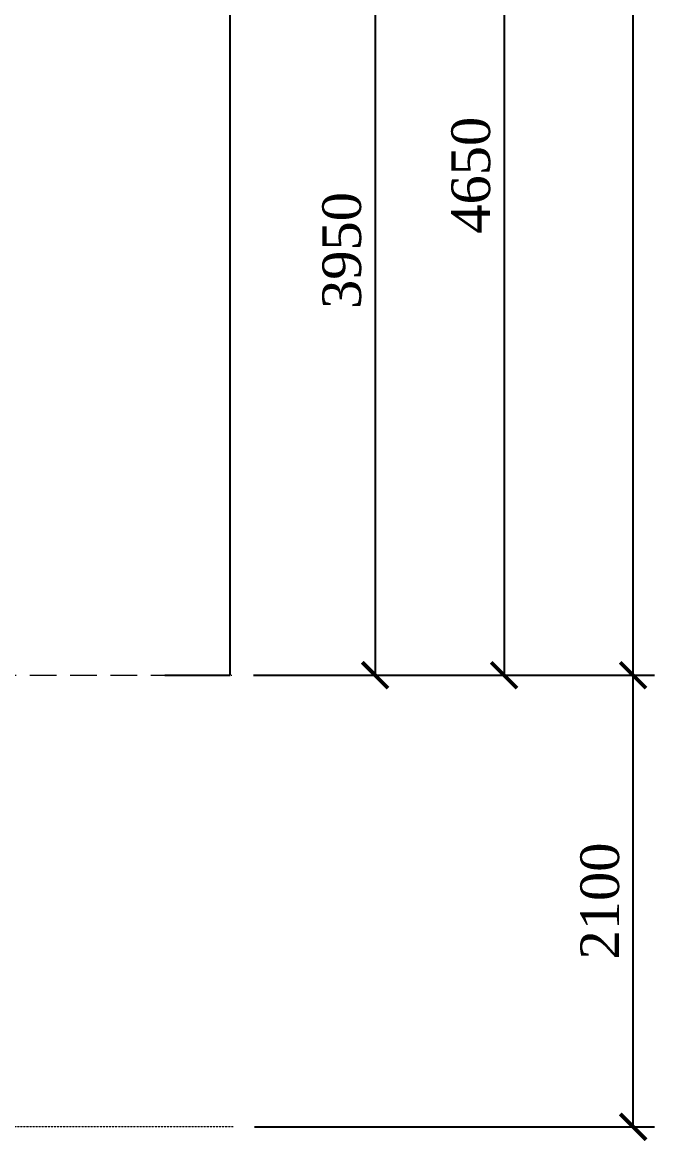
# Model space of a CAD drawing. Header units: millimetres. Extents: x -9564 to 494436, y -140371 to 4257.
# Drawn here: x 17737 to 20678, y -19921 to -14716 of the extents above; entities that cross this region are included whole.
import ezdxf

# ---------------------------------------------------------------- set-up
doc = ezdxf.new("R2010")
doc.units = ezdxf.units.MM
doc.header["$MEASUREMENT"] = 0
doc.linetypes.add('HIDDEN2', pattern=[0.1875, 0.125, -0.0625])
doc.layers.get('DEFPOINTS').update_dxf_attribs({"lineweight": 18})
doc.layers.add('AS', color=8, linetype='HIDDEN2', lineweight=5)
doc.layers.add('DIM', color=1, linetype='Continuous', lineweight=5)
doc.styles.get("Standard").update_dxf_attribs({"font": 'arial.ttf'})
doc.styles.add('style2', font='times.ttf', dxfattribs={"height": 0.18})
doc.dimstyles.new('100 baru', dxfattribs={"dimtxt": 0.2, "dimasz": 0.1, "dimexe": 0.1, "dimexo": 0.1, "dimgap": 0.1, "dimtad": 1, "dimtoh": 1, "dimdec": 0, "dimlfac": 100, "dimtxsty": 'Standard', "dimblk": 'ARCHTICK', "dimcen": 0.1, "dimclrd": 8, "dimclre": 8, "dimclrt": 2, "dimadec": 0, "dimazin": 0, "dimtfac": 1, "dimtdec": 0, "dimtix": 1, "dimtmove": 0, "dimatfit": 3, "dimldrblk": 'ARCHTICK', "dimfxl": 1.25, "dimlwd": -1, "dimlwe": -1, "dimarcsym": 0})
doc.dimstyles.new('ISO-25', dxfattribs={"dimtxt": 0.18, "dimasz": 0.12, "dimexe": 0.1, "dimexo": 0.1, "dimgap": 0.0625, "dimtad": 1, "dimtoh": 1, "dimdec": 0, "dimlfac": 1000, "dimtxsty": 'style2', "dimblk": 'ARCHTICK', "dimcen": 0.15, "dimclrd": 1, "dimclre": 1, "dimclrt": 4, "dimadec": 0, "dimazin": 0, "dimtfac": 1, "dimtdec": 0, "dimtmove": 0, "dimatfit": 3, "dimldrblk": 'OBLIQUE', "dimfxl": 1, "dimarcsym": 0})

# ---------------------------------------------------------------- blocks, each defined once
blk = doc.blocks.new('_ArchTick')
at = {"color": 0, "linetype": 'ByBlock', "const_width": 0.15}
blk.add_lwpolyline([(-0.5, -0.5), (0.5, 0.5)], dxfattribs=at)
blk = doc.blocks.new('*D653')
at = {"layer": 'DEFPOINTS', "color": 0, "transparency": 16777216}
for p in [(222.5192, 155.0224), (222.5192, 151.0724), (223.18, 151.0724)]:
    blk.add_point(p, dxfattribs=at)
at = {"layer": 'DIM', "color": 1, "lineweight": -2, "transparency": 16777216}
for p, q in [((222.6192, 155.0224), (223.28, 155.0224)), ((223.18, 155.0224), (223.18, 151.0724)), ((222.6192, 151.0724), (223.28, 151.0724))]:
    blk.add_line(p, q, dxfattribs=at)
at = {"layer": 'DIM', "color": 1, "lineweight": -2, "transparency": 16777216, "xscale": 0.12, "yscale": 0.12, "zscale": 0.12}
for p, rotation in [((223.18, 155.0224), 90), ((223.18, 151.0724), 270)]:
    blk.add_blockref('_ArchTick', p, dxfattribs=dict(at, rotation=rotation))
at = {"layer": 'DIM', "color": 4, "transparency": 16777216, "insert": (223.0256, 153.0474), "char_height": 0.18, "attachment_point": 5, "rotation": 90, "style": 'style2'}
blk.add_mtext('3950', dxfattribs=at)
blk = doc.blocks.new('_Oblique')
at = {"color": 0, "linetype": 'ByBlock', "lineweight": -2}
blk.add_line((-0.5, -0.5), (0.5, 0.5), dxfattribs=at)
blk = doc.blocks.new('*D655')
at = {"layer": 'DEFPOINTS', "color": 0, "transparency": 16777216}
for p in [(223.18, 155.7224), (223.18, 151.0724), (223.78, 151.0724)]:
    blk.add_point(p, dxfattribs=at)
at = {"layer": 'DIM', "color": 1, "lineweight": -2, "transparency": 16777216}
for p, q in [((223.28, 155.7224), (223.88, 155.7224)), ((223.78, 155.7224), (223.78, 151.0724)), ((223.28, 151.0724), (223.88, 151.0724))]:
    blk.add_line(p, q, dxfattribs=at)
at = {"layer": 'DIM', "color": 1, "lineweight": -2, "transparency": 16777216, "xscale": 0.12, "yscale": 0.12, "zscale": 0.12}
for p, rotation in [((223.78, 155.7224), 90), ((223.78, 151.0724), 270)]:
    blk.add_blockref('_ArchTick', p, dxfattribs=dict(at, rotation=rotation))
at = {"layer": 'DIM', "color": 4, "transparency": 16777216, "insert": (223.6259, 153.3974), "char_height": 0.18, "attachment_point": 5, "rotation": 90, "style": 'style2'}
blk.add_mtext('4650', dxfattribs=at)
blk = doc.blocks.new('*D656')
at = {"layer": 'DEFPOINTS', "color": 0, "transparency": 16777216}
for p in [(223.78, 168.8724), (224.38, 168.8724), (223.78, 151.0724)]:
    blk.add_point(p, dxfattribs=at)
at = {"layer": 'DIM', "color": 1, "lineweight": -2, "transparency": 16777216}
for p, q in [((223.88, 168.8724), (224.48, 168.8724)), ((224.38, 151.0724), (224.38, 168.8724)), ((223.88, 151.0724), (224.48, 151.0724))]:
    blk.add_line(p, q, dxfattribs=at)
at = {"layer": 'DIM', "color": 1, "lineweight": -2, "transparency": 16777216, "xscale": 0.12, "yscale": 0.12, "zscale": 0.12}
for p, rotation in [((224.38, 168.8724), 90), ((224.38, 151.0724), 270)]:
    blk.add_blockref('_ArchTick', p, dxfattribs=dict(at, rotation=rotation))
at = {"layer": 'DIM', "color": 4, "transparency": 16777216, "insert": (224.2256, 159.9724), "char_height": 0.18, "attachment_point": 5, "rotation": 90, "style": 'style2'}
blk.add_mtext('17800', dxfattribs=at)
blk = doc.blocks.new('*D664')
at = {"layer": 'DEFPOINTS', "color": 0, "transparency": 16777216}
for p in [(222.5142, 151.0724), (224.38, 151.0724), (222.5192, 148.9724)]:
    blk.add_point(p, dxfattribs=at)
at = {"layer": 'DIM', "color": 1, "lineweight": -2, "transparency": 16777216}
for p, q in [((222.6142, 151.0724), (224.48, 151.0724)), ((224.38, 148.9724), (224.38, 151.0724)), ((222.6192, 148.9724), (224.48, 148.9724))]:
    blk.add_line(p, q, dxfattribs=at)
at = {"layer": 'DIM', "color": 1, "lineweight": -2, "transparency": 16777216, "xscale": 0.12, "yscale": 0.12, "zscale": 0.12}
for p, rotation in [((224.38, 151.0724), 90), ((224.38, 148.9724), 270)]:
    blk.add_blockref('_ArchTick', p, dxfattribs=dict(at, rotation=rotation))
at = {"layer": 'DIM', "color": 4, "transparency": 16777216, "insert": (224.2259, 150.0224), "char_height": 0.18, "attachment_point": 5, "rotation": 90, "style": 'style2'}
blk.add_mtext('2100', dxfattribs=at)
blk = doc.blocks.new('*D720')
at = {"color": 8, "transparency": 16777216}
for p, q in [((18400.6, -7101.7), (18703.9, -7101.7)), ((18703.8, -17751.7), (18703.8, -7101.7)), ((18400.6, -17751.7), (18703.9, -17751.7))]:
    blk.add_line(p, q, dxfattribs=at)
at = {"layer": 'DEFPOINTS', "color": 0, "transparency": 16777216}
for p in [(18400.5, -7101.7), (18703.8, -7101.7), (18400.5, -17751.7)]:
    blk.add_point(p, dxfattribs=at)
at = {"color": 8, "transparency": 16777216, "xscale": 0.1, "yscale": 0.1, "zscale": 0.1}
for p, rotation in [((18703.8, -7101.7), 90), ((18703.8, -17751.7), 270)]:
    blk.add_blockref('_ArchTick', p, dxfattribs=dict(at, rotation=rotation))
at = {"color": 2, "transparency": 16777216, "insert": (18703.6, -12426.7), "char_height": 0.2, "attachment_point": 5, "rotation": 90}
blk.add_mtext('1065000', dxfattribs=at)
blk = doc.blocks.new('as1')
at = {"layer": 'AS'}
blk.add_line((137.0131, 150.828), (158.5787, 150.828), dxfattribs=at)
blk = doc.blocks.new('eshes')
at = {"layer": 'DIM'}
for base, p1, p2, picture, middle in [((224.38, 168.8724), (223.78, 151.0724), (223.78, 168.8724), '*D656', (224.2256, 159.9724)), ((223.78, 151.0724), (223.18, 155.7224), (223.18, 151.0724), '*D655', (223.6259, 153.3974)), ((223.18, 151.0724), (222.5192, 155.0224), (222.5192, 151.0724), '*D653', (223.0256, 153.0474)), ((224.38, 151.0724), (222.5192, 148.9724), (222.5142, 151.0724), '*D664', (224.2259, 150.0224))]:
    dim = blk.add_linear_dim(base=base, p1=p1, p2=p2, angle=90, dimstyle='ISO-25', dxfattribs=at)
    dim.commit()
    dim.dimension.update_dxf_attribs({"geometry": picture, "text_midpoint": middle})

msp = doc.modelspace()

# ---------------------------------------------------------------- linework, layer by layer
at = {"layer": 'AS'}
msp.add_line((18717.3051, -19851.7035), (-1378.1599, -19851.7035), dxfattribs=at)

# ---------------------------------------------------------------- block references
at = {"xscale": 999.9998119083025, "yscale": 999.9998119083025, "zscale": 999.9998119083025}
for name, p in [('eshes', (-203801.8411, -168824.0698)), ('as1', (-139866.4142, -168579.6489))]:
    msp.add_blockref(name, p, dxfattribs=at)

# ---------------------------------------------------------------- dimensions: what is measured, and where the dimension line sits
dim = msp.add_linear_dim(base=(18703.7951, -7101.7059), p1=(18400.5325, -17751.7039), p2=(18400.5325, -7101.7059), angle=90, dimstyle='100 baru')
dim.commit()
dim.dimension.update_dxf_attribs({"geometry": '*D720', "text_midpoint": (18703.593, -12426.7049)})

doc.saveas('drawing.dxf')
